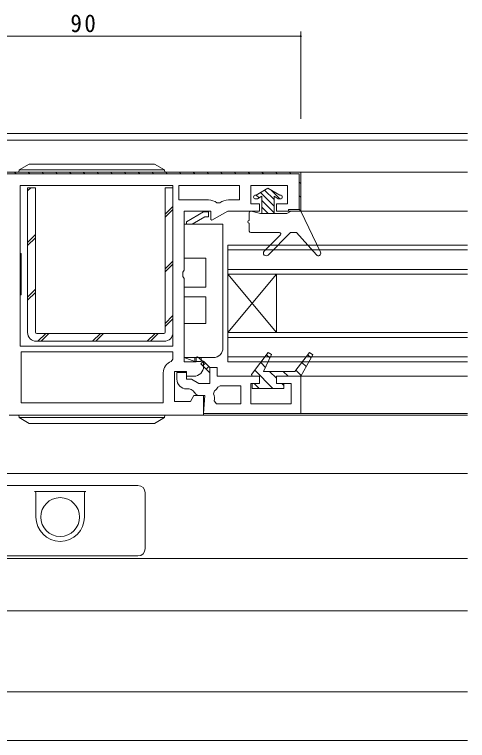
# Model space of a CAD drawing. Units: millimetres on the paper. Extents: x -420 to 373, y -297 to 267.
# Drawn here: x -83.7 to 9.5, y -210.7 to -61.2 of the extents above; entities that cross this region are included whole.
import ezdxf

# ---------------------------------------------------------------- set-up
doc = ezdxf.new("R2010")
doc.units = ezdxf.units.MM
for name, color, linetype, lineweight in [('0-3_YKK_12', 2, 'Continuous', 9), ('0-4_YKK_D', 6, 'Continuous', 9), ('0-6_YKK_13', 4, 'Continuous', 9), ('0-7_YKK_11', 7, 'Continuous', 9)]:
    doc.layers.add(name, color=color, linetype=linetype, lineweight=lineweight)
doc.styles.add('ＭＳ ゴシック', font='')
doc.styles.get('ＭＳ ゴシック').set_extended_font_data('MS Gothic')

msp = doc.modelspace()

# ---------------------------------------------------------------- linework, layer by layer
at = {"layer": '0-3_YKK_12'}
for p, q in [((-136.818, -85.688), (9.484, -85.688)), ((-136.318, -87.088), (9.484, -87.088)), ((-25.318, -93.688), (9.484, -93.688)), ((-25.275, -101.686), (9.484, -101.687)), ((9.484, -108.688), (-39.818, -108.688)), ((-39.818, -108.688), (-39.818, -114.688)), ((9.484, -109.688), (-39.818, -109.688)), ((-39.818, -113.688), (9.484, -113.688)), ((-39.818, -126.688), (-29.818, -114.688)), ((-39.818, -114.688), (-29.818, -126.688)), ((-39.818, -114.688), (-39.818, -126.688)), ((-39.818, -114.688), (9.484, -114.688)), ((-29.818, -114.688), (-29.818, -126.688)), ((-39.818, -125.688), (-39.818, -132.688)), ((9.484, -126.688), (-39.818, -126.688)), ((9.484, -127.688), (-39.818, -127.688)), ((-39.818, -131.688), (9.484, -131.688)), ((-39.818, -132.688), (9.484, -132.688)), ((-25.318, -135.688), (9.484, -135.688)), ((-25.318, -143.388), (9.484, -143.388)), ((-52.759, -143.688), (9.484, -143.688)), ((-105.318, -155.688), (9.484, -155.688)), ((-85.818, -173.188), (9.484, -173.188)), ((-85.818, -183.988), (9.484, -183.988)), ((-105.302, -200.688), (9.484, -200.688)), ((-105.802, -210.688), (9.484, -210.688))]:
    msp.add_line(p, q, dxfattribs=at)
at = {"layer": '0-4_YKK_D'}
for p, q in [((-114.818, -65.688), (-24.818, -65.688)), ((-24.818, -82.688), (-24.818, -64.688))]:
    msp.add_line(p, q, dxfattribs=at)
for start, end in [(0, 180), (180, 0)]:
    msp.add_arc((-24.818, -65.688), 0.106, start, end, dxfattribs=at)
at = {"layer": '0-6_YKK_13'}
for p, q in [((-80.714, -91.988), (-82.792, -93.188)), ((-80.714, -91.988), (-54.923, -91.988)), ((-54.923, -91.988), (-52.845, -93.188)), ((-82.792, -93.188), (-82.818, -93.688)), ((-82.818, -93.688), (-67.818, -93.688)), ((-82.792, -93.188), (-52.845, -93.188)), ((-67.818, -93.688), (-52.818, -93.688)), ((-52.845, -93.188), (-52.818, -93.688)), ((-81.018, -96.89), (-79.418, -96.89)), ((-81.018, -126.688), (-81.018, -96.89)), ((-80.381, -96.89), (-81.018, -97.527)), ((-79.418, -96.89), (-79.418, -126.588)), ((-52.718, -126.588), (-52.718, -96.89)), ((-52.718, -96.89), (-51.118, -96.89)), ((-51.118, -96.89), (-51.118, -126.688)), ((-31.568, -96.988), (-33.993, -98.388)), ((-31.568, -96.988), (-29.143, -98.388)), ((-33.993, -98.388), (-34.118, -98.388)), ((-33.968, -98.374), (-33.382, -98.959)), ((-32.818, -98.634), (-33.686, -99.135)), ((-33.114, -97.881), (-30.318, -100.676)), ((-32.818, -98.634), (-32.818, -102.188)), ((-32.26, -97.387), (-30.318, -99.329)), ((-30.963, -97.338), (-29.112, -99.188)), ((-30.318, -98.634), (-29.451, -99.135)), ((-30.318, -98.634), (-30.318, -102.188)), ((-29.018, -98.388), (-29.143, -98.388)), ((-33.886, -99.188), (-34.118, -99.188)), ((-32.818, -99.523), (-30.318, -102.023)), ((-29.018, -99.188), (-29.251, -99.188)), ((-51.118, -100.719), (-52.718, -102.319)), ((-51.118, -101.356), (-52.718, -102.956)), ((-32.818, -100.87), (-31.501, -102.188)), ((-35.418, -103.588), (-35.418, -101.988)), ((-33.118, -102.188), (-35.044, -101.697)), ((-27.684, -102.188), (-33.118, -102.188)), ((-26.818, -101.688), (-27.684, -102.188)), ((-24.818, -101.688), (-26.818, -101.688)), ((-24.818, -101.688), (-20.767, -110.173)), ((-48.818, -104.346), (-48.818, -111.346)), ((-48.818, -104.346), (-40.818, -104.346)), ((-40.818, -129.846), (-40.818, -104.346)), ((-35.418, -105.788), (-35.418, -104.188)), ((-29.198, -106.088), (-35.118, -106.088)), ((-31.557, -110.727), (-26.918, -106.088)), ((-25.718, -106.088), (-26.918, -106.088)), ((-25.718, -106.088), (-21.592, -110.721)), ((-79.418, -106.533), (-81.018, -108.133)), ((-79.418, -107.17), (-81.018, -108.77)), ((-28.986, -106.6), (-32.335, -109.949)), ((-82.518, -110.438), (-82.318, -110.438)), ((-82.318, -118.938), (-82.318, -110.438)), ((-51.118, -111.962), (-52.718, -113.562)), ((-48.818, -111.346), (-44.318, -111.346)), ((-48.818, -111.346), (-44.318, -111.346)), ((-44.318, -111.346), (-44.318, -117.346)), ((-51.118, -112.599), (-52.718, -114.199)), ((-79.418, -117.776), (-81.018, -119.376)), ((-48.818, -117.346), (-48.818, -119.346)), ((-44.318, -117.346), (-48.818, -117.346)), ((-82.518, -118.938), (-82.318, -118.938)), ((-79.418, -118.413), (-81.018, -120.013)), ((-48.818, -119.346), (-44.318, -119.346)), ((-44.318, -119.346), (-44.318, -124.846)), ((-44.318, -119.346), (-44.318, -124.846)), ((-51.118, -123.205), (-52.718, -124.805)), ((-51.118, -123.842), (-52.718, -125.442)), ((-44.318, -124.846), (-48.818, -124.846)), ((-44.318, -124.846), (-48.818, -124.846)), ((-48.818, -124.846), (-48.818, -131.846)), ((-79.118, -126.888), (-53.018, -126.888)), ((-77.287, -126.888), (-78.887, -128.488)), ((-76.65, -126.888), (-78.25, -128.488)), ((-66.044, -126.888), (-67.644, -128.488)), ((-65.407, -126.888), (-67.007, -128.488)), ((-54.801, -126.888), (-56.401, -128.488)), ((-54.164, -126.888), (-55.764, -128.488)), ((-52.918, -128.488), (-79.218, -128.488)), ((-48.818, -131.846), (-46.618, -132.646)), ((-42.818, -131.846), (-48.818, -131.846)), ((-46.618, -131.846), (-46.618, -132.646)), ((-46.618, -132.646), (-45.318, -132.646)), ((-45.318, -132.646), (-45.318, -131.846)), ((-82.818, -143.688), (-67.818, -143.688)), ((-82.792, -144.188), (-82.818, -143.688)), ((-80.714, -145.388), (-82.792, -144.188)), ((-82.792, -144.188), (-52.845, -144.188)), ((-67.818, -143.688), (-52.818, -143.688)), ((-54.923, -145.388), (-52.845, -144.188)), ((-52.845, -144.188), (-52.818, -143.688)), ((-80.714, -145.388), (-54.923, -145.388)), ((-58.318, -158.188), (-130.318, -158.188)), ((-79.618, -159.388), (-69.018, -159.388)), ((-79.318, -159.688), (-79.318, -164.688)), ((-69.318, -164.688), (-69.318, -159.688)), ((-56.818, -161.204), (-56.818, -159.688)), ((-69.318, -164.688), (-69.318, -160.089)), ((-56.818, -171.188), (-56.818, -161.204)), ((-85.818, -172.688), (-58.318, -172.688))]:
    msp.add_line(p, q, dxfattribs=at)
for points in [[(-43.818, -101.846), (-44.818, -101.846), (-48.318, -103.867), (-48.318, -104.346)], [(-47.148, -104.346), (-44.55, -102.846), (-43.818, -102.846), (-43.818, -101.846)]]:
    msp.add_lwpolyline(points, dxfattribs=at)
msp.add_circle((-74.318, -164.688), 4, dxfattribs=at)
for centre, radius, start, end in [((-34.118, -98.788), 0.4, 90, 270), ((-29.018, -98.788), 0.4, 270, 90), ((-33.886, -98.788), 0.4, 270, 300), ((-29.251, -98.788), 0.4, 239.99998, 270), ((-35.118, -101.988), 0.3, 75.70561, 180), ((-35.418, -103.888), 0.3, 90, 270), ((-35.118, -105.788), 0.3, 180, 270), ((-29.198, -106.388), 0.3, 315, 90), ((-31.946, -110.338), 0.55, 135, 315), ((-21.218, -110.388), 0.5, 221.69427, 25.52351), ((-79.218, -126.688), 1.8, 180, 270), ((-79.118, -126.588), 0.3, 180, 270), ((-53.018, -126.588), 0.3, 270, 0), ((-52.918, -126.688), 1.8, 270, 0), ((-42.818, -129.846), 2, 270, 0), ((-58.318, -159.688), 1.5, 0, 90), ((-79.618, -159.688), 0.3, 0, 90), ((-69.018, -159.688), 0.3, 90, 180), ((-74.318, -164.688), 5, 180, 0), ((-58.318, -171.188), 1.5, 270, 0)]:
    msp.add_arc(centre, radius, start, end, dxfattribs=at)
at = {"layer": '0-7_YKK_11'}
for p, q in [((-83.706, -93.688), (-83.406, -93.988)), ((-80.877, -93.688), (-80.577, -93.988)), ((-78.049, -93.688), (-77.749, -93.988)), ((-75.22, -93.688), (-74.92, -93.988)), ((-72.392, -93.688), (-72.092, -93.988)), ((-69.563, -93.688), (-69.264, -93.988)), ((-66.735, -93.688), (-66.435, -93.988)), ((-63.907, -93.688), (-63.607, -93.988)), ((-61.078, -93.688), (-60.778, -93.988)), ((-58.25, -93.688), (-57.95, -93.988)), ((-55.421, -93.688), (-55.121, -93.988)), ((-52.593, -93.688), (-52.293, -93.988)), ((-49.765, -93.688), (-49.464, -93.988)), ((-46.936, -93.688), (-46.636, -93.988)), ((-44.108, -93.688), (-43.808, -93.988)), ((-41.279, -93.688), (-40.979, -93.988)), ((-38.451, -93.688), (-38.151, -93.988)), ((-35.622, -93.688), (-35.322, -93.988)), ((-32.794, -93.688), (-32.494, -93.988)), ((-29.966, -93.688), (-29.666, -93.988)), ((-27.137, -93.688), (-26.837, -93.988)), ((-51.118, -129.488), (-51.118, -96.388)), ((-37.418, -96.388), (-49.918, -96.388)), ((-25.118, -95.707), (-24.818, -96.007)), ((-25.118, -98.535), (-24.818, -98.835)), ((-42.065, -100.005), (-41.438, -100.005)), ((-25.165, -101.317), (-24.953, -101.529)), ((-51.118, -130.688), (-82.318, -130.688)), ((-31.843, -131.249), (-31.167, -131.925)), ((-23.354, -131.252), (-22.71, -131.896)), ((-45.002, -133.536), (-44.436, -132.97)), ((-33.066, -132.855), (-32.065, -133.855)), ((-24.594, -132.841), (-23.721, -133.714)), ((-44.295, -134.243), (-43.729, -133.678)), ((-34.288, -134.46), (-30.561, -138.188)), ((-25.835, -134.429), (-24.731, -135.532)), ((-43.587, -134.95), (-43.518, -134.881)), ((-26.037, -134.688), (-32.453, -134.688)), ((-31.232, -134.688), (-29.818, -136.102)), ((-28.404, -134.688), (-27.404, -135.688)), ((-34.385, -137.193), (-33.389, -138.188)), ((-28.723, -137.197), (-28.327, -137.593)), ((-42.568, -138.724), (-42.746, -139.308)), ((-42.655, -140.771), (-42.169, -141.388))]:
    msp.add_line(p, q, dxfattribs=at)
for points in [[(-24.818, -93.688), (-114.818, -93.688), (-114.818, -103.188)], [(-44.818, -133.688), (-44.818, -132.688), (-46.073, -131.667), (-46.318, -131.783), (-46.318, -132.688), (-48.818, -132.688), (-48.818, -115.554), (-49.068, -115.121), (-49.068, -114.255), (-48.818, -113.822), (-48.818, -101.688), (-43.318, -101.688), (-43.318, -103.447), (-43.092, -103.578), (-39.818, -101.688), (-33.318, -101.688), (-33.318, -100.188), (-35.118, -100.188), (-35.118, -96.388), (-27.518, -96.388), (-27.518, -100.188), (-29.818, -100.188), (-29.818, -101.688), (-24.818, -101.688), (-24.818, -93.688), (-114.818, -93.688)], [(-114.818, -93.688), (-114.818, -103.188), (-112.318, -103.188), (-112.318, -102.888), (-114.518, -102.888), (-114.518, -93.988), (-25.118, -93.988), (-25.118, -101.388), (-27.318, -101.388), (-27.318, -101.688), (-24.818, -101.688), (-24.818, -93.688)], [(-37.418, -96.388), (-49.918, -96.388), (-49.918, -99.388), (-43.818, -99.388)], [(-39.684, -99.388), (-37.418, -99.388), (-37.418, -96.388)], [(-51.118, -130.688), (-82.318, -130.688), (-82.318, -141.188), (-53.118, -141.188), (-53.118, -134.996)], [(-51.452, -132.639), (-51.118, -132.168), (-51.118, -130.688)], [(-43.518, -133.888), (-44.835, -132.571), (-45.401, -133.137), (-43.518, -135.019)], [(-50.318, -136.288), (-50.318, -134.888), (-48.318, -134.888), (-48.318, -136.288), (-47.318, -136.288), (-45.759, -137.188), (-43.518, -137.188), (-43.518, -133.888), (-42.018, -133.888), (-42.018, -135.688), (-33.318, -135.688), (-33.318, -137.188), (-35.118, -137.188), (-35.118, -141.388), (-26.818, -141.388), (-26.818, -137.188), (-29.818, -137.188), (-29.818, -135.688), (-24.818, -135.688), (-24.818, -143.388)], [(-84.818, -143.688), (-44.818, -143.688), (-44.818, -139.688), (-46.818, -139.688), (-47.511, -140.888), (-50.818, -140.888), (-50.818, -134.688), (-48.318, -134.688), (-48.318, -135.688), (-46.818, -135.688)], [(-47.796, -138.293), (-47.84, -138.288), (-48.318, -138.288)], [(-42.169, -141.388), (-37.118, -141.388), (-37.118, -137.688), (-41.42, -137.688), (-41.853, -137.938)], [(-24.818, -143.388), (-44.864, -143.388), (-44.54, -139.688), (-45.973, -139.688), (-46.427, -139.399)]]:
    msp.add_lwpolyline(points, dxfattribs=at)
for points in [[(-51.118, -129.488), (-51.118, -96.388), (-82.518, -96.388), (-82.518, -129.488)], [(-26.037, -134.688), (-32.453, -134.688), (-30.841, -131.226), (-31.525, -130.831), (-34.972, -135.358), (-34.8, -135.688), (-33.318, -135.688), (-33.318, -137.188), (-34.818, -137.188), (-34.818, -138.188), (-28.318, -138.188), (-28.318, -137.188), (-29.818, -137.188), (-29.818, -135.688), (-24.818, -135.688), (-22.354, -131.255), (-23.015, -130.817)]]:
    msp.add_lwpolyline(points, close=True, dxfattribs=at)
for centre, radius, start, end in [((-43.818, -102.188), 2.8, 51.2179, 89.99998), ((-39.684, -102.188), 2.8, 89.99998, 128.78207), ((-50.618, -134.996), 2.5, 109.47121, 179.99997), ((-46.818, -133.688), 2, 270, 359.99998), ((-48.318, -136.288), 2, 180, 270), ((-48.24, -140.243), 2, 24.96335, 77.17526), ((-44.018, -136.688), 2.5, 305.45689, 330), ((-45.086, -140.188), 2.5, 346.50662, 20.61668)]:
    msp.add_arc(centre, radius, start, end, dxfattribs=at)

# ---------------------------------------------------------------- texts
at = {"layer": '0-4_YKK_D', "color": 3, "insert": (-72.218, -64.888), "char_height": 3.666, "attachment_point": 7, "style": 'ＭＳ ゴシック'}
msp.add_mtext('\\T1.21;\\W0.95;90', dxfattribs=at)

doc.saveas('drawing.dxf')
